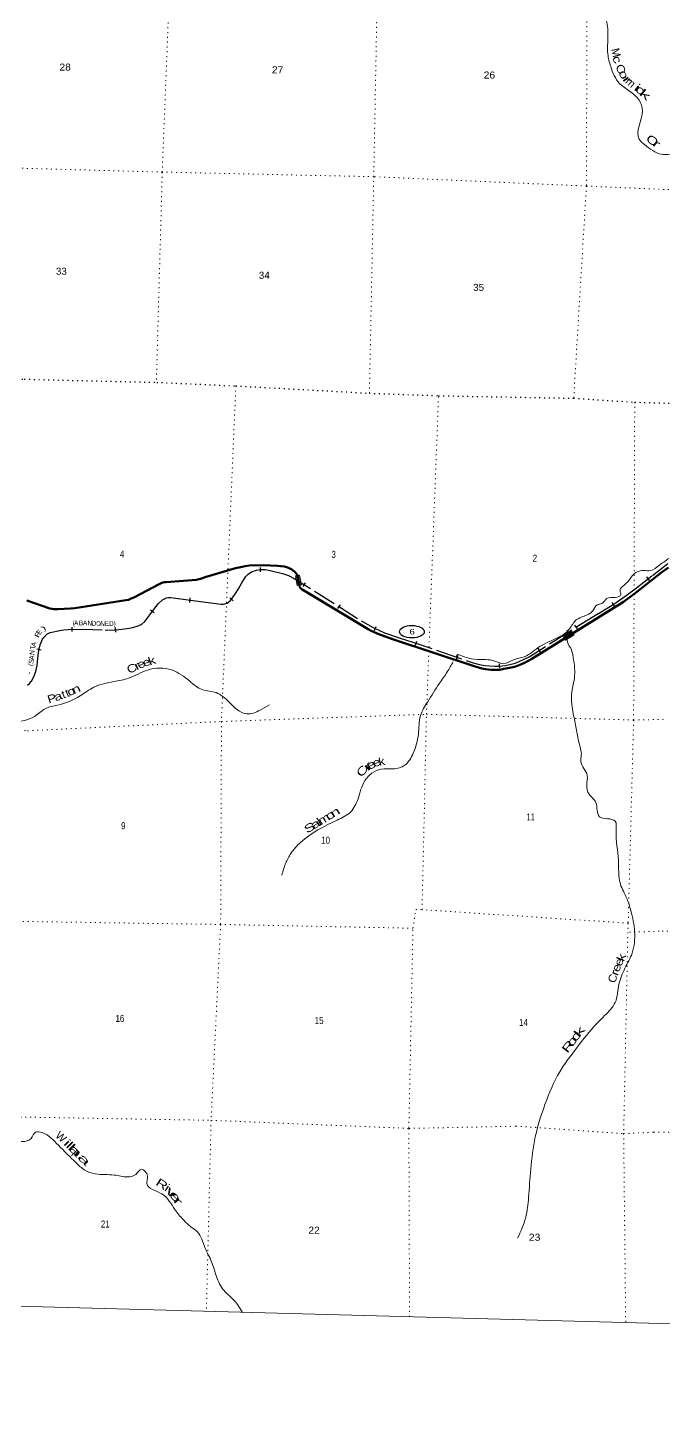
# Model space of a CAD drawing. Header units: feet. Extents: x -757852 to -501257, y -360805 to -170898.
# Drawn here: x -615543 to -599646, y -360805 to -326147 of the extents above; entities that cross this region are included whole.
import ezdxf
from ezdxf.enums import TextEntityAlignment as Align

# ---------------------------------------------------------------- set-up
doc = ezdxf.new("R2010")
doc.units = ezdxf.units.FT
doc.header["$LTSCALE"] = 80
doc.linetypes.add('DOTTED', pattern=[1.5, 0.3, -1.2])
doc.linetypes.add('LONG_DASHED', pattern=[7.5, 6, -1.5])
for name, color, linetype, lineweight in [('17', 7, 'Continuous', 25), ('23', 7, 'Continuous', 70), ('39', 7, 'Continuous', 13), ('4', 7, 'Continuous', 13), ('41', 7, 'Continuous', 13), ('59', 7, 'Continuous', 13), ('6', 7, 'DOTTED', 25), ('63', 7, 'Continuous', 25), ('7', 7, 'DOTTED', 13)]:
    doc.layers.add(name, color=color, linetype=linetype, lineweight=lineweight)

msp = doc.modelspace()

# ---------------------------------------------------------------- linework, layer by layer
at = {"layer": '17'}
msp.add_ellipse((-605933.39, -341244.14), major_axis=(309.24, -1), ratio=0.500121, dxfattribs=at)
at = {"layer": '23'}
for points in [[(-615564.57, -340467.95), (-614986.82, -340662), (-614933.18, -340676.22), (-614893.65, -340680.87), (-614786.56, -340681.71), (-614477.29, -340665.19), (-614368.07, -340652.95), (-613091.1, -340457.05), (-613022.71, -340444.68), (-612973.88, -340426.06), (-612874.92, -340376.53), (-612275.25, -340065.69), (-612187.83, -340025.82), (-612134.34, -340009.53), (-612077.46, -340002.93), (-611756.08, -339982.61), (-611318.01, -339944.29), (-611261.09, -339931.58), (-611221.55, -339922.27), (-611075.99, -339876.29), (-610345.64, -339658.3), (-610180.86, -339618.59), (-610101.79, -339602.3), (-609995.28, -339590.25), (-609656.04, -339580.31), (-609297.2, -339594.84), (-609218.07, -339602.3), (-609123.89, -339615.1), (-609095.98, -339622.08), (-609016.91, -339650.01), (-608940.17, -339691.89), (-608895.98, -339724.47), (-608863.42, -339750.07), (-608826.22, -339789.63), (-608807.61, -339815.22), (-608793.66, -339850.13), (-608789.01, -339868.75), (-608754.35, -340067.08), (-608744.82, -340110.75), (-608729.67, -340141.92), (-608709.94, -340166.6), (-608680.43, -340191.06), (-608540.57, -340275.1)], [(-608540.57, -340275.1), (-607027.87, -341184), (-606955.29, -341219.57), (-606878.54, -341254.47), (-606759.27, -341303.46), (-606418.55, -341428.25), (-604353.01, -342117.03), (-604187.84, -342162.01), (-604097.02, -342178.66), (-604015.86, -342190.6), (-603951.41, -342195.38), (-603829.7, -342194.58), (-603734.18, -342192.99), (-603634.35, -342175.97), (-603401.79, -342129.43), (-603314.06, -342102.23), (-603236.72, -342072.89), (-603118.32, -342021.03), (-602935.03, -341925.55), (-600643.17, -340495.33), (-600352.23, -340279.44), (-599678.41, -339758.85), (-599512.92, -339638.37)]]:
    msp.add_lwpolyline(points, dxfattribs=at)
at = {"layer": '39'}
msp.add_line((-604793.43, -341804.96), (-604837.86, -341881.65), dxfattribs=at)
for points in [[(-601288.07, -325370.61), (-601034.36, -326170.1), (-601035.74, -326518.18), (-601033.42, -326803.98), (-600961.51, -327117.77), (-600741.76, -327538.06), (-600248.61, -327955.49), (-600169.38, -328221.17), (-600246.93, -328933.48), (-600111.94, -329069.83), (-599692.33, -329308.24), (-599473.26, -329307.97), (-599241.83, -329276.02)], [(-604793.43, -341804.96), (-604444.86, -341920.77), (-604141.93, -341940.8), (-603923.41, -341960.63), (-603656.14, -342036.07), (-603382.36, -341944.67), (-603123.06, -341868.99), (-602724.1, -341607.82), (-601990.77, -341170.32), (-601822, -340949.39), (-601628.55, -340855.87), (-601407.85, -340720.82), (-601295.26, -340570.85), (-601179.81, -340537.66), (-601063.97, -340415.95), (-600848.1, -340385.4), (-600711.53, -340314.54), (-600727.38, -340231.62), (-600542.44, -340007.09), (-600419.33, -339839.28), (-600144.61, -339713.7), (-599963.81, -339716.44), (-599745.06, -339579.32), (-599634.49, -339503.75), (-599504.77, -339410.22)], [(-602047.18, -341204.95), (-602007.36, -341588.95), (-601962.76, -341657.46), (-601911.94, -341822.35), (-601863.88, -342348.8), (-601938.81, -342815.68), (-601897.58, -343297.69), (-601823.08, -343663.86), (-601756.23, -344015.75), (-601696.43, -344331.23), (-601710.66, -344485.8), (-601547.24, -344834.19), (-601561.86, -345077.28), (-601501.62, -345302.23), (-601334.4, -345509.86), (-601243.61, -345868.41), (-600850.64, -345977.34), (-600824.76, -346209.43), (-600766.51, -346953.47), (-600720.24, -347546.29), (-600559.22, -347908.7), (-600459.03, -348217.19), (-600362.77, -348744.91), (-600425.39, -349276.51), (-600604.42, -349654.13), (-600753.98, -350056.67), (-600848.67, -350510.96), (-601112.81, -350840.06), (-601445.77, -351187.47), (-601926.61, -351800.64), (-602177.18, -352148.2), (-602562.6, -352949), (-602846.75, -353869.17), (-602961.05, -354677.1), (-603016.45, -355387.97), (-603086.12, -355883.17), (-603293.17, -356404.93)], [(-604904.97, -341997.51), (-605050.63, -342248.94), (-605243.12, -342529.61), (-605539.18, -342998.73), (-605717.24, -343340.15), (-605771.92, -343801.53), (-605901.46, -344281.06), (-606112.51, -344579.36), (-606400.46, -344674.42), (-606706.05, -344678.46), (-607107.62, -344961.69), (-607280.8, -345419.95), (-607470.68, -345753.01), (-607803.69, -345953.53), (-608717.13, -346511.06), (-608959.72, -346786.39), (-609088.91, -347030.5), (-609187.34, -347325.73)], [(-620387.98, -345407.43), (-620042.43, -345189.13), (-619857.94, -345204.04), (-619703.08, -345274.51), (-619570.32, -345344.4), (-619372.59, -345389.85), (-619240.21, -345548.27), (-619017.08, -345694.99), (-618792.09, -345624.44), (-618717.34, -345461.4), (-618688.67, -345367.58), (-618594.93, -345394.19), (-618550.75, -345469.81), (-618375.05, -345363.75), (-618365.71, -345241.25), (-618187.07, -345175.52), (-617946.49, -344900.13), (-617770.08, -344767.93), (-617610.82, -344675.53), (-617385.72, -344600.96), (-617254.41, -344352.88), (-617074.28, -343860.6), (-616829.64, -343657.75), (-616530.99, -343538.83), (-615370.55, -343360.07), (-615108.1, -343167.75), (-614796.27, -343081.38), (-614229.21, -342846.76), (-613889.79, -342632.33), (-613387.54, -342490.59), (-613019.42, -342403.68), (-612545.71, -342202.83), (-611938.71, -342200.68), (-611488.16, -342484.17), (-611176.23, -342691.58), (-610830.59, -342767.07), (-610507.43, -343004.96), (-610069.2, -343298.2), (-609727.02, -343204.57), (-609498.33, -343071.73)], [(-620368.96, -345395.42), (-619904.86, -345675.68), (-619649.06, -346026.5), (-619453.08, -346359.64), (-619257.85, -346572.03), (-618936.55, -347027.2), (-618863.28, -347141.81), (-618446.97, -347428.43), (-618469.19, -347655.22), (-618360.42, -347869.37), (-618005.62, -348126.2), (-617949.23, -348345), (-617763.83, -348474.64), (-617726.5, -348803.61), (-617776.13, -349077.98), (-618117.94, -349380.89), (-618471.52, -349673.44), (-618559.53, -350029.3), (-618480.58, -350453.95), (-618271.62, -350678.77), (-617826.16, -350853.47), (-617643.84, -350948.82), (-617617.64, -351168.84), (-617701.62, -351375.9), (-617665.7, -351608.25), (-617700.61, -351784.41), (-617533.38, -351843.14), (-617276.21, -351845.87), (-617045.86, -352097.42), (-616965.82, -352407.4), (-616801.47, -352572.7), (-616640.01, -352919.02), (-616435.63, -353387.21), (-616222.98, -353773.11), (-615678.14, -353988.66), (-615454.89, -353908), (-615348.22, -353753.85), (-615181.7, -353764.26), (-614776.2, -354078.77), (-614331.9, -354519.05), (-614113.76, -354701.87), (-613851, -354795.3), (-613381.55, -354825.75), (-613041.11, -354870.92), (-612840.5, -354809.79), (-612692.31, -354680.88), (-612548.21, -354851.68), (-612563.36, -355040.43), (-612186.46, -355297.84), (-611865.32, -355684.59), (-611649.25, -355943.81), (-611451.2, -356126.09), (-611307.53, -356238.53), (-611109.38, -356640.15), (-610944.12, -356994.62), (-610819.46, -357364.12), (-610639.71, -357702.88), (-610379.29, -357957.23), (-610174.05, -358257.55)]]:
    msp.add_spline(points, degree=3, dxfattribs=at)
at = {"layer": '4'}
msp.add_lwpolyline([(-751809.62, -170897.83), (-720494.9, -171910.43), (-689178.81, -172879.95), (-657861.41, -173806.4), (-626542.79, -174689.77), (-595222.97, -175530.05), (-563902.02, -176327.26), (-532580.01, -177081.38), (-501256.99, -177792.41), (-505285.46, -360804.74), (-536860.21, -360087.99), (-568433.95, -359327.81), (-600006.62, -358524.19), (-631578.15, -357677.16), (-663148.48, -356786.69), (-694717.56, -355852.8), (-726285.32, -354875.48), (-757851.71, -353854.74)], close=True, dxfattribs=at)
msp.add_lwpolyline([(-751809.62, -170897.83), (-720494.9, -171910.43), (-689178.81, -172879.95), (-657861.41, -173806.4), (-626542.79, -174689.77), (-595222.97, -175530.05), (-563902.02, -176327.26), (-532580.01, -177081.38), (-501256.99, -177792.41), (-505285.46, -360804.74), (-536860.21, -360087.99), (-568433.95, -359327.81), (-600006.62, -358524.19), (-631578.15, -357677.16), (-663148.48, -356786.69), (-694717.56, -355852.8), (-726285.32, -354875.48), (-757851.71, -353854.74)], close=True, dxfattribs=at)
at = {"layer": '59'}
for points in [[(-608742.43, -339827.12), (-608698.43, -340073.22), (-608801.79, -340091.7), (-608845.79, -339845.6)], [(-608836.5, -339852.06), (-608748.89, -339836.4), (-608707.71, -340066.75), (-608795.32, -340082.41)], [(-602145.87, -341370.65), (-601934.67, -341236.89), (-601878.49, -341325.61), (-602089.69, -341459.36)], [(-602134.83, -341373.12), (-601937.14, -341247.92), (-601889.52, -341323.12), (-602087.21, -341448.32)]]:
    msp.add_lwpolyline(points, close=True, dxfattribs=at)
at = {"layer": '6'}
msp.add_lwpolyline([(-630944.42, -334647.4), (-627353.63, -334778.81), (-626023.15, -334777.56), (-622821.63, -334777.2), (-620675.77, -334797.39), (-617490.92, -334893.18), (-615628.94, -334932.07), (-612315.01, -335011.13), (-610337.8, -335099.33), (-606998.53, -335281.68), (-605267.85, -335345.28), (-601887.16, -335407.99), (-600360.41, -335506.48), (-599405.62, -335533.85)], dxfattribs=at)
at = {"layer": '63'}
for p, q in [((-609721.27, -339746.81), (-609720.87, -339636.2)), ((-599986.96, -339960.75), (-600054.46, -339873.13)), ((-608650.42, -340114.81), (-608591.75, -340021.04)), ((-611491.94, -340510.3), (-611477.27, -340400.67)), ((-610405.99, -340468.56), (-610489.91, -340396.5)), ((-607782.81, -340664.58), (-607723.68, -340571.1)), ((-600867.97, -340607.08), (-600925.95, -340512.88)), ((-612384.5, -340771.23), (-612474.6, -340707.06)), ((-614429.41, -341242.04), (-614431.08, -341131.44)), ((-613341.86, -341252.75), (-613343.78, -341142.16)), ((-606871.14, -341214.58), (-606825.21, -341113.96)), ((-601795.7, -341174.19), (-601854.58, -341080.55)), ((-615209.2, -341706.47), (-615316.58, -341679.9)), ((-605843.69, -341582.77), (-605807.48, -341478.25)), ((-602716.84, -341752.96), (-602775.65, -341659.28)), ((-604814.9, -341937.11), (-604779.24, -341832.4)), ((-603736.63, -342155.97), (-603746.4, -342045.79))]:
    msp.add_line(p, q, dxfattribs=at)
at = {"layer": '63', "linetype": 'LONG_DASHED'}
msp.add_lwpolyline([(-615549.39, -342582.06), (-615495.45, -342538.27), (-615448.72, -342482.43), (-615394.49, -342388.27), (-615341.17, -342242.62), (-615308.15, -342091.43), (-615288.2, -341903.97), (-615267.85, -341716.14), (-615232.34, -341572.65), (-615171.38, -341433.69), (-615134.44, -341377.77), (-615065.44, -341309.05), (-615016.49, -341279.79), (-614979.77, -341265.71), (-614741.35, -341212.3), (-614642.65, -341197.16), (-614531.17, -341188.96), (-614161.37, -341183.41), (-613606.38, -341202.71), (-613331.27, -341197.95), (-613059.05, -341167.1), (-612917.92, -341139.88), (-612778.75, -341098.27), (-612688.91, -341052.07), (-612612.37, -340986.96), (-612486.81, -340820.73), (-612366.39, -340651.69), (-612279.16, -340546.59), (-612173.14, -340450.56), (-612072.14, -340401.34), (-612019.17, -340391.82), (-611965.99, -340392.9), (-611530.28, -340450.09), (-611094.66, -340508.38), (-610899.42, -340532.59), (-610704.32, -340554.84), (-610645, -340554.34), (-610558.17, -340528.59), (-610482.02, -340473.29), (-610419.14, -340400.06), (-610342.6, -340286.45), (-610271.53, -340169.88), (-610185.43, -340023.2), (-610096.57, -339876.31), (-610024.22, -339797.04), (-609930.56, -339740.49), (-609819.07, -339704.74), (-609733.3, -339692.17), (-609604.56, -339692.63), (-609479.11, -339711.79), (-609173.2, -339787.53), (-609023.46, -339840.58), (-608880.37, -339911.04), (-608285.92, -340283), (-607698.46, -340654.56), (-607172.32, -340985.34), (-606903.75, -341139.68), (-606622.44, -341268.07), (-606254.94, -341393.15), (-605885.23, -341510.6), (-605147.89, -341766), (-604400.89, -342020.44), (-604239.18, -342063.22), (-604108.95, -342087.91), (-603993, -342096.83), (-603855.92, -342102.24), (-603746.61, -342102.04), (-603600.11, -342089.05), (-603453.8, -342058.63), (-603349.52, -342028.53), (-603248.61, -341990.72), (-603123.1, -341933.52), (-603002.54, -341867.86), (-602342.88, -341453.72), (-601683.82, -341039.35), (-601263.72, -340786.54), (-600846.13, -340529.53), (-600576.31, -340342.39), (-600314.4, -340144.1), (-599914.24, -339835.79), (-599514.06, -339527.48)], dxfattribs=at)
at = {"layer": '7'}
for p, q in [((-600523.75, -348529.4), (-605679.67, -348192.64)), ((-599750.58, -348729.48), (-600531.96, -348758.58))]:
    msp.add_line(p, q, dxfattribs=at)
for points in [[(-611808.95, -312454.91), (-611901.05, -313986.1), (-611912.79, -319175.35), (-611972.47, -324576.63), (-612178.86, -329754.73), (-612325.05, -335010.68)], [(-606996.37, -335281.76), (-606888.37, -329871.66), (-606789.45, -324654.52), (-606742.42, -319349.49), (-606721.07, -314102.15), (-606661.73, -312591.8)], [(-601474.74, -312728.6), (-601427.17, -314390.21), (-601508.23, -319615.87), (-601552.92, -324908.88), (-601568.84, -330104.06), (-601887.16, -335407.99)], [(-599266.31, -330204.34), (-601568.84, -330104.06), (-606888.37, -329871.66), (-612178.86, -329754.73), (-617364.21, -329614.4), (-622660.93, -329356.44), (-626965.85, -329581.34), (-630798.85, -329357.18)], [(-610337.8, -335099.33), (-610697.38, -343488.94), (-610718.01, -348561.25), (-610956.95, -353456.77), (-611074.1, -358232.2)], [(-605992.44, -358366.93), (-606009.94, -353641.14), (-605907.24, -348655.51), (-605836.21, -348184.5), (-605679.67, -348192.64), (-605569.65, -343307.81), (-605267.85, -335345.28)], [(-600360.41, -335506.48), (-600388.42, -343452.06), (-600523.75, -348529.4), (-600531.96, -348758.58), (-600637.92, -353790.4), (-600586.59, -358509.02)], [(-631181.98, -343258.82), (-626228.21, -343398.62), (-620912.53, -343550.43), (-615982.46, -343692.1), (-615545.08, -343719.69), (-610697.38, -343488.94), (-605569.65, -343307.81), (-600388.42, -343452.06), (-599612.13, -343433.36)], [(-605907.24, -348655.51), (-610718.01, -348561.25), (-615806.59, -348483.83)], [(-577615.38, -348461.71), (-580607.04, -348500.51), (-585923.7, -348578.01), (-591011.5, -348711.01), (-595212.28, -348759.83), (-599750.58, -348729.48)], [(-626571.3, -353036.26), (-621550.46, -353166.23), (-621295.9, -353191.03), (-616266.17, -353363.49), (-615962.91, -353371.46), (-610956.95, -353456.77), (-606002.39, -353659.45), (-603331.98, -353604.89), (-600637.92, -353790.4), (-599881.93, -353754.43)], [(-599881.93, -353754.43), (-595360.58, -353721.7), (-590763.22, -353942.59), (-585694.78, -354296.99), (-580495.7, -354259.92)]]:
    msp.add_lwpolyline(points, dxfattribs=at)

# ---------------------------------------------------------------- texts
at = {"layer": '17', "width": 1.25}
msp.add_text(' 6 ', height=140, dxfattribs=at).set_placement((-605929.4, -341312.45), align=Align.CENTER)
at = {"layer": '41'}
for s, rotation, p in [('M', 283.046, (-600924.65, -326792.66)), ('m', 318.871, (-600527.74, -327588.26)), ('W', 318.236, (-614775.03, -353945.75)), ('p', 315.316, (-614378.16, -354332.72))]:
    msp.add_text(s, height=200, rotation=rotation, dxfattribs=at).set_placement(p, align=Align.CENTER)
for s, rotation, width, p in [('c', 291.247, 1.4, (-600893.98, -326975.43)), ('C', 295.604, 1.25, (-600800.21, -327222.55)), ('o', 299.41, 1.45, (-600723.02, -327366.47)), ('r', 305.819, 1.85, (-600629.57, -327500.99)), ('i', 322.264, 1.6, (-600359.02, -327721.06)), ('c', 326.255, 1.8, (-600275.89, -327784.16)), ('k', 320.525, 2.05, (-600164.43, -327894.97)), ('C', 322.972, 1.5, (-599986.15, -329039.46)), ('r', 324.529, 1.85, (-599869.33, -329124.11)), ('C', 27.406, 1.25, (-612896.04, -342249.27)), ('r', 28.064, 1.6, (-612760.63, -342181.12)), ('e', 22.559, 1.25, (-612669.28, -342143.08)), ('e', 19.499, 1.2, (-612543.46, -342097.41)), ('k', 19.294, 1.35, (-612405.88, -342060.97)), ('t', 21.195, 1.1, (-614614.8, -342903.24)), ('t', 21.195, 1.1, (-614520.08, -342867.03)), ('o', 22.996, 1.25, (-614422.12, -342824.44)), ('n', 24.522, 1.45, (-614293.26, -342766.07)), ('P', 16.36, 1.25, (-614911.67, -343009)), ('a', 21.195, 1.35, (-614750.64, -342951.68)), ('e', 28.687, 1.45, (-606906.24, -344655.06)), ('e', 23.5, 1.3, (-606782.91, -344600.58)), ('k', 12.543, 1.15, (-606670, -344583.89)), ('C', 53.493, 1.5, (-607099.72, -344782.93)), ('r', 43.279, 2.2, (-606970.02, -344680)), ('m', 31.239, 1.3, (-608083.47, -346006.27)), ('o', 31.239, 1.5, (-607930.03, -345911.38)), ('n', 31.239, 1.65, (-607806.33, -345838.27)), ('S', 31.558, 1.55, (-608440.35, -346223.72)), ('a', 31.558, 1.65, (-608299.46, -346137.18)), ('l', 31.239, 1.25, (-608202.64, -346078.55)), ('k', 68, 1.4, (-600601.98, -349418.74)), ('e', 68.885, 1.25, (-600724.84, -349681.45)), ('e', 67.757, 1.25, (-600662.71, -349539.92)), ('C', 70.351, 1.1, (-600819.96, -349944.05)), ('r', 70.351, 1.35, (-600769.11, -349801.68)), ('o', 52.554, 1.7, (-601852.81, -351539.82)), ('c', 52.554, 1.95, (-601760.93, -351416.36)), ('k', 51.24, 2, (-601669.98, -351302.96)), ('R', 52.554, 1.65, (-601951.43, -351668.59)), ('i', 315.205, 1.9, (-614624.95, -354088.03)), ('l', 315.205, 1.85, (-614565.74, -354146.83)), ('l', 315.205, 1.85, (-614509.86, -354202.31)), ('a', 315.205, 2.15, (-614429.39, -354282.19)), ('a', 315.316, 2.15, (-614202.32, -354506.78)), ('R', 327.255, 1.5, (-612239.87, -355135.61)), ('i', 326.69, 1.4, (-612109.04, -355227.1)), ('v', 314.695, 2.2, (-612012.6, -355333.37)), ('e', 312.695, 1.95, (-611930.86, -355424.76)), ('r', 309.714, 2.05, (-611856.89, -355539.48))]:
    msp.add_text(s, height=200, rotation=rotation, dxfattribs=dict(at, width=width)).set_placement(p, align=Align.CENTER)
at = {"layer": '63'}
for s, rotation, width, p in [('(', 0.86, 0.7, (-614393.13, -341086.88)), ('A', 0.86, 0.8, (-614329.16, -341085.72)), ('B', 0.86, 0.95, (-614208.88, -341084.11)), ('A', 358.008, 0.85, (-614109.78, -341085.67)), ('N', 358.008, 0.8, (-613991.66, -341089.25)), ('D', 358.008, 0.85, (-613887.69, -341093.1)), ('O', 358.008, 0.7, (-613775.4, -341096.77)), ('N', 358.008, 0.8, (-613672.48, -341100.35)), ('D', 0.991, 0.85, (-613449.18, -341099.97)), (')', 0.991, 0.7, (-613367.47, -341098.56)), ('F', 66.314, 1.6, (-615240.67, -341335.97)), (')', 44.884, 1.9, (-615109.09, -341191.86)), ('N', 83.817, 0.9, (-615376.33, -341771.33)), ('T', 83.817, 1.1, (-615355.82, -341647.15)), ('A', 76.1, 1.1, (-615335.75, -341570.52)), ('S', 77.68, 1.15, (-615396.99, -341998.53)), ('A', 83.925, 0.9, (-615385.13, -341895.78))]:
    msp.add_text(s, height=120, rotation=rotation, dxfattribs=dict(at, width=width)).set_placement(p, align=Align.CENTER)
for s, rotation, p in [('E', 0.991, (-613560.09, -341101.97)), ('E', 52.884, (-615202.69, -341290.69)), ('(', 77.68, (-615420.85, -342080.1))]:
    msp.add_text(s, height=120, rotation=rotation, dxfattribs=at).set_placement(p, align=Align.CENTER)
at = {"layer": '63', "width": 1.85}
msp.add_text('-', height=120, rotation=60.061, dxfattribs=at).set_placement((-615485.47, -342345.87))
at = {"layer": '7'}
for s, width, p in [('28', 1.1, (-614750.33, -327218.06)), ('27', 1.1, (-609436.39, -327285.3)), ('26', 1.1, (-604138.25, -327416.52)), ('33', 1.05, (-614838.11, -332320.79)), ('34', 1.05, (-609762.77, -332422.1)), ('35', 1.05, (-604402.39, -332723.89)), ('4', 0.85, (-613236.74, -339393.63)), ('3', 0.85, (-607947.14, -339398.56)), ('2', 0.85, (-602913.41, -339493.96)), ('11', 0.65, (-603063.58, -345962.24)), ('9', 0.85, (-613208.2, -346180.59)), ('10', 0.85, (-608202.6, -346541.12)), ('16', 0.85, (-613348.38, -350997.28)), ('15', 0.85, (-608364.29, -351049.16)), ('14', 0.85, (-603252.89, -351097.64)), ('21', 0.85, (-613713.75, -356136.98)), ('22', 1.1, (-608524.76, -356291.49)), ('23', 1.1, (-603006.3, -356467.42))]:
    msp.add_text(s, height=175, dxfattribs=dict(at, width=width)).set_placement(p)

doc.saveas('drawing.dxf')
